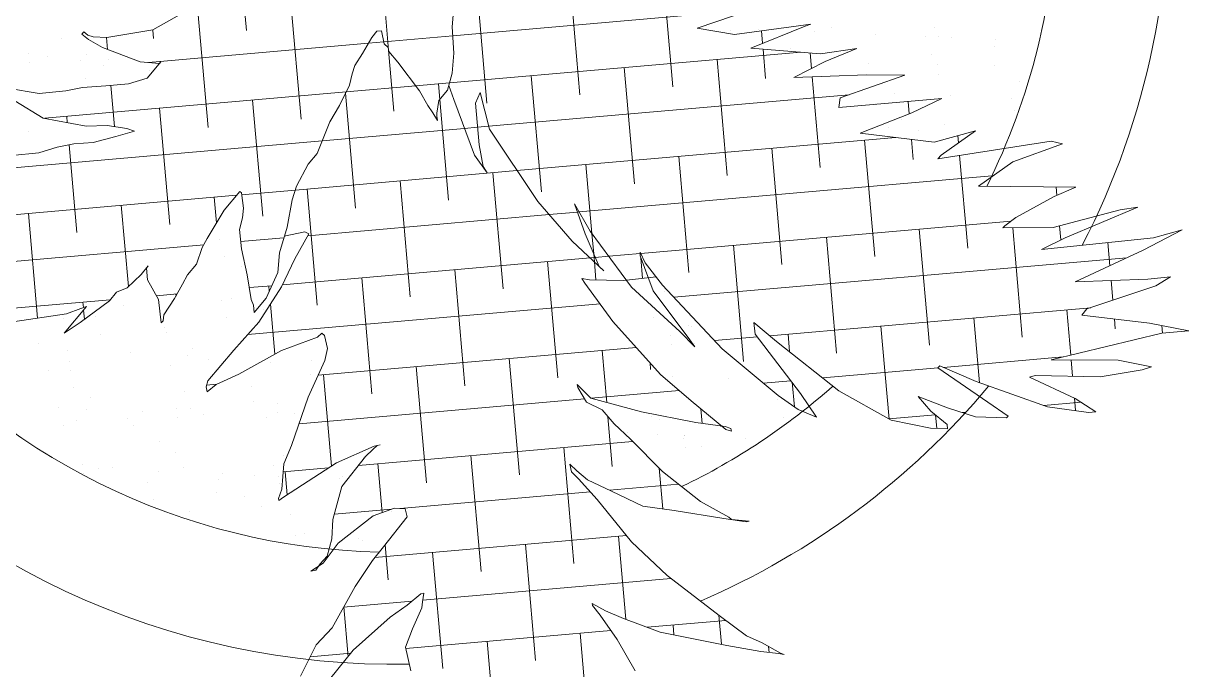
# Model space of a CAD drawing. Header units: millimetres. Extents: x 17951 to 20510, y 16877 to 18330.
# Drawn here: x 20150.74 to 20175.1, y 17804.09 to 17817.61 of the extents above; entities that cross this region are included whole.
import ezdxf

# ---------------------------------------------------------------- set-up
doc = ezdxf.new("R2010")
doc.units = ezdxf.units.MM
doc.layers.add('A-FURN', color=2, linetype='Continuous', lineweight=18)

msp = doc.modelspace()

# ---------------------------------------------------------------- linework, layer by layer
at = {"layer": 'A-FURN'}
for p, q in [((20155.241, 17819.272), (20155.4, 17817.457)), ((20162.157, 17818.538), (20162.369, 17816.11)), ((20158.271, 17818.198), (20158.372, 17817.042)), ((20160.214, 17818.368), (20160.426, 17815.94)), ((20153.445, 17817.467), (20154.444, 17818.038)), ((20156.329, 17818.028), (20156.541, 17815.6)), ((20159.736, 17817.947), (20159.704, 17817.53)), ((20154.386, 17817.858), (20154.599, 17815.43)), ((20164.891, 17817.798), (20159.714, 17817.345)), ((20164.179, 17817.795), (20164.312, 17816.28)), ((20164.821, 17817.506), (20165.95, 17817.888)), ((20152.478, 17817.311), (20153.445, 17817.467)), ((20153.442, 17817.466), (20153.457, 17817.287)), ((20158.22, 17817.447), (20158.129, 17817.442)), ((20158.28, 17817.175), (20158.22, 17817.447)), ((20159.704, 17817.53), (20159.734, 17816.982)), ((20165.604, 17817.372), (20164.821, 17817.506)), ((20165.529, 17817.465), (20165.529, 17817.465)), ((20167.198, 17817.586), (20165.604, 17817.372)), ((20165.943, 17817.088), (20167.077, 17817.546)), ((20166.096, 17817.486), (20166.096, 17817.486)), ((20166.167, 17817.448), (20166.19, 17817.188)), ((20167.077, 17817.546), (20167.198, 17817.586)), ((20167.628, 17817.526), (20167.628, 17817.526)), ((20169.785, 17817.529), (20169.785, 17817.529)), ((20151.526, 17817.291), (20151.526, 17817.291)), ((20151.961, 17817.383), (20152, 17817.43)), ((20152.096, 17817.269), (20151.961, 17817.383)), ((20152, 17817.43), (20152.085, 17817.359)), ((20152.085, 17817.359), (20152.199, 17817.324)), ((20152.39, 17817.103), (20152.096, 17817.269)), ((20152.199, 17817.324), (20152.478, 17817.311)), ((20152.477, 17817.312), (20152.498, 17817.062)), ((20158.02, 17817.312), (20157.823, 17816.974)), ((20158.27, 17817.219), (20157.95, 17817.191)), ((20158.129, 17817.442), (20158.02, 17817.312)), ((20159.714, 17817.345), (20158.27, 17817.219)), ((20167.281, 17817.434), (20167.281, 17817.434)), ((20168.547, 17817.379), (20168.547, 17817.379)), ((20169.604, 17817.336), (20169.604, 17817.336)), ((20169.872, 17817.321), (20169.872, 17817.321)), ((20170.131, 17817.309), (20170.131, 17817.309)), ((20171.056, 17817.27), (20171.056, 17817.27)), ((20150.844, 17816.982), (20150.844, 17816.982)), ((20153.178, 17816.804), (20152.39, 17817.103)), ((20157.95, 17817.191), (20153.352, 17816.789)), ((20157.823, 17816.974), (20157.669, 17816.721)), ((20158.365, 17817.104), (20158.28, 17817.175)), ((20158.376, 17817.014), (20158.365, 17817.104)), ((20158.372, 17817.042), (20158.484, 17815.77)), ((20158.566, 17816.794), (20158.376, 17817.014)), ((20166.993, 17817.004), (20159.646, 17816.361)), ((20159.734, 17816.982), (20159.703, 17816.565)), ((20167.403, 17816.971), (20165.943, 17817.088)), ((20166.2, 17817.067), (20166.254, 17816.45)), ((20166.773, 17817.073), (20166.773, 17817.073)), ((20167.186, 17816.988), (20167.214, 17816.664)), ((20168.159, 17817.081), (20167.403, 17816.971)), ((20167.499, 17816.81), (20168.159, 17817.081)), ((20168.156, 17817.08), (20168.156, 17817.08)), ((20169.721, 17816.964), (20169.721, 17816.964)), ((20171.045, 17817.117), (20171.045, 17817.117)), ((20150.87, 17816.789), (20150.87, 17816.789)), ((20151.251, 17816.911), (20151.251, 17816.911)), ((20151.921, 17816.835), (20151.921, 17816.835)), ((20152.065, 17816.947), (20152.065, 17816.947)), ((20152.41, 17816.727), (20152.41, 17816.727)), ((20152.517, 17816.856), (20152.517, 17816.856)), ((20153.581, 17816.768), (20153.178, 17816.804)), ((20153.323, 17816.461), (20153.611, 17816.804)), ((20153.611, 17816.804), (20153.581, 17816.768)), ((20157.669, 17816.721), (20157.61, 17816.549)), ((20159.016, 17816.195), (20158.566, 17816.794)), ((20165.24, 17816.85), (20165.453, 17814.422)), ((20166.842, 17816.474), (20167.499, 17816.81)), ((20168.409, 17816.774), (20168.409, 17816.774)), ((20169.838, 17816.736), (20169.838, 17816.736)), ((20171.032, 17816.734), (20171.032, 17816.734)), ((20153.363, 17816.616), (20153.363, 17816.616)), ((20157.61, 17816.549), (20157.556, 17816.312)), ((20159.703, 17816.565), (20159.603, 17816.206)), ((20161.355, 17816.51), (20161.568, 17814.082)), ((20163.298, 17816.68), (20163.51, 17814.252)), ((20168.361, 17816.53), (20166.842, 17816.474)), ((20167.229, 17816.489), (20167.395, 17814.592)), ((20167.658, 17816.51), (20167.658, 17816.51)), ((20167.81, 17816.045), (20169.162, 17816.522)), ((20169.162, 17816.522), (20168.361, 17816.53)), ((20169.864, 17816.543), (20169.864, 17816.543)), ((20150.405, 17816.252), (20151.064, 17816.142)), ((20151.626, 17816.193), (20151.974, 17816.264)), ((20151.974, 17816.264), (20152.463, 17816.297)), ((20152.039, 17816.463), (20152.039, 17816.463)), ((20152.463, 17816.297), (20152.935, 17816.343)), ((20152.564, 17816.307), (20152.64, 17815.446)), ((20152.935, 17816.343), (20153.323, 17816.461)), ((20157.556, 17816.312), (20157.344, 17815.887)), ((20158.938, 17816.299), (20157.486, 17816.172)), ((20159.646, 17816.361), (20158.938, 17816.299)), ((20159.413, 17816.34), (20159.441, 17816.013)), ((20159.631, 17816.309), (20159.733, 17816.016)), ((20171.571, 17816.391), (20171.571, 17816.391)), ((20151.15, 17815.626), (20150.556, 17815.984)), ((20151.064, 17816.142), (20151.626, 17816.193)), ((20157.486, 17816.172), (20151.182, 17815.62)), ((20155.527, 17816), (20155.74, 17813.572)), ((20157.47, 17816.17), (20157.472, 17816.144)), ((20157.472, 17816.144), (20157.682, 17813.742)), ((20159.191, 17815.887), (20159.016, 17816.195)), ((20159.425, 17815.993), (20159.377, 17815.731)), ((20159.603, 17816.206), (20159.425, 17815.993)), ((20159.441, 17816.013), (20159.625, 17813.912)), ((20159.733, 17816.016), (20160.166, 17814.847)), ((20160.186, 17815.938), (20160.284, 17816.158)), ((20160.284, 17816.158), (20160.478, 17815.391)), ((20168.003, 17816.113), (20160.462, 17815.453)), ((20167.785, 17815.844), (20167.81, 17816.045)), ((20169.936, 17816.033), (20167.785, 17815.844)), ((20168.944, 17816.138), (20168.944, 17816.138)), ((20169.309, 17815.734), (20169.936, 17816.033)), ((20170.128, 17816.087), (20170.128, 17816.087)), ((20171.394, 17816.031), (20171.394, 17816.031)), ((20153.585, 17815.831), (20153.797, 17813.402)), ((20157.344, 17815.887), (20157.146, 17815.549)), ((20159.297, 17815.738), (20159.191, 17815.887)), ((20160.264, 17815.067), (20160.186, 17815.938)), ((20168.56, 17815.935), (20168.56, 17815.935)), ((20169.232, 17815.971), (20169.255, 17815.712)), ((20171.467, 17815.778), (20171.467, 17815.778)), ((20152.048, 17815.457), (20151.15, 17815.626)), ((20151.642, 17815.661), (20151.654, 17815.532)), ((20157.146, 17815.549), (20156.88, 17814.887)), ((20159.393, 17815.577), (20159.297, 17815.738)), ((20159.377, 17815.731), (20159.382, 17815.667)), ((20159.382, 17815.667), (20159.393, 17815.577)), ((20168.231, 17815.309), (20169.309, 17815.734)), ((20169.099, 17815.592), (20169.099, 17815.592)), ((20170.001, 17815.499), (20170.001, 17815.499)), ((20150.839, 17815.354), (20150.839, 17815.354)), ((20152.49, 17815.469), (20152.048, 17815.457)), ((20152.9, 17815.407), (20152.49, 17815.469)), ((20152.671, 17815.237), (20153.058, 17815.354)), ((20153.058, 17815.354), (20152.9, 17815.407)), ((20159.958, 17815.409), (20156.986, 17815.149)), ((20160.231, 17815.433), (20159.958, 17815.409)), ((20160.462, 17815.453), (20160.231, 17815.433)), ((20160.478, 17815.391), (20161.489, 17813.878)), ((20169.776, 17815.12), (20168.231, 17815.309)), ((20168.831, 17815.435), (20168.831, 17815.435)), ((20169.444, 17815.372), (20169.444, 17815.372)), ((20170.641, 17815.361), (20169.776, 17815.12)), ((20169.927, 17814.853), (20170.641, 17815.361)), ((20170.273, 17815.258), (20170.286, 17815.108)), ((20156.986, 17815.149), (20149.537, 17814.498)), ((20151.059, 17814.898), (20151.446, 17815.016)), ((20151.379, 17815.011), (20151.379, 17815.011)), ((20151.446, 17815.016), (20151.794, 17815.086)), ((20151.694, 17815.066), (20151.855, 17813.232)), ((20151.794, 17815.086), (20152.193, 17815.114)), ((20152.193, 17815.114), (20152.671, 17815.237)), ((20160.347, 17814.615), (20160.264, 17815.067)), ((20168.969, 17815.219), (20161.056, 17814.527)), ((20168.324, 17815.163), (20168.537, 17812.734)), ((20169.302, 17815.178), (20169.338, 17814.762)), ((20172.22, 17815.144), (20169.857, 17814.77)), ((20171.421, 17814.707), (20172.459, 17815.084)), ((20172.459, 17815.084), (20172.22, 17815.144)), ((20150.496, 17814.846), (20151.059, 17814.898)), ((20151.148, 17814.933), (20151.148, 17814.933)), ((20156.88, 17814.887), (20156.691, 17814.662)), ((20160.166, 17814.847), (20160.435, 17814.48)), ((20164.439, 17814.823), (20164.651, 17812.394)), ((20166.382, 17814.993), (20166.594, 17812.564)), ((20169.857, 17814.77), (20169.927, 17814.853)), ((20170.31, 17814.842), (20170.479, 17812.904)), ((20161.056, 17814.527), (20156.422, 17814.121)), ((20156.691, 17814.662), (20156.449, 17814.201)), ((20160.435, 17814.48), (20160.347, 17814.615)), ((20162.496, 17814.653), (20162.623, 17813.21)), ((20170.706, 17814.199), (20171.421, 17814.707)), ((20158.611, 17814.313), (20158.824, 17811.885)), ((20160.554, 17814.483), (20160.766, 17812.055)), ((20170.982, 17814.416), (20162.358, 17813.662)), ((20155.26, 17814.091), (20154.932, 17813.701)), ((20155.294, 17814.063), (20155.26, 17814.091)), ((20155.341, 17813.741), (20155.294, 17814.063)), ((20156.422, 17814.121), (20155.299, 17814.023)), ((20156.449, 17814.201), (20156.355, 17813.917)), ((20156.669, 17814.143), (20156.881, 17811.715)), ((20172.741, 17814.183), (20170.706, 17814.199)), ((20172.284, 17813.982), (20172.741, 17814.183)), ((20172.325, 17814.186), (20172.34, 17814.007)), ((20155.195, 17814.014), (20149.114, 17813.482)), ((20152.784, 17813.803), (20152.932, 17812.103)), ((20154.726, 17813.973), (20154.773, 17813.434)), ((20156.355, 17813.917), (20156.248, 17813.342)), ((20161.489, 17813.878), (20162.21, 17813.052)), ((20162.483, 17813.205), (20162.261, 17813.835)), ((20162.261, 17813.835), (20162.586, 17813.26)), ((20171.485, 17813.545), (20172.284, 17813.982)), ((20150.841, 17813.633), (20151.033, 17811.441)), ((20154.932, 17813.701), (20154.581, 17813.11)), ((20155.317, 17813.54), (20155.341, 17813.741)), ((20161.726, 17813.607), (20156.68, 17813.165)), ((20162.323, 17813.659), (20161.726, 17813.607)), ((20162.358, 17813.662), (20162.323, 17813.659)), ((20173.669, 17813.706), (20172.262, 17813.336)), ((20172.516, 17813.123), (20174.034, 17813.763)), ((20174.034, 17813.763), (20173.669, 17813.706)), ((20155.253, 17813.292), (20155.317, 17813.54)), ((20156.248, 17813.342), (20156.09, 17812.81)), ((20171.388, 17813.473), (20163.646, 17812.796)), ((20169.465, 17813.305), (20169.678, 17810.877)), ((20171.216, 17813.328), (20171.256, 17813.375)), ((20172.262, 17813.336), (20171.216, 17813.328)), ((20171.256, 17813.375), (20171.485, 17813.545)), ((20171.421, 17813.33), (20171.62, 17811.047)), ((20172.396, 17813.371), (20172.422, 17813.076)), ((20154.581, 17813.11), (20154.476, 17812.916)), ((20154.832, 17813.084), (20154.832, 17813.084)), ((20155.294, 17812.894), (20155.253, 17813.292)), ((20156.182, 17813.122), (20155.279, 17813.043)), ((20156.623, 17813.248), (20156.192, 17813.153)), ((20156.409, 17812.679), (20156.701, 17813.202)), ((20156.701, 17813.202), (20156.623, 17813.248)), ((20162.773, 17812.519), (20162.483, 17813.205)), ((20162.586, 17813.26), (20163.452, 17812.09)), ((20162.623, 17813.21), (20162.66, 17812.787)), ((20167.523, 17813.135), (20167.735, 17810.707)), ((20174.364, 17813.123), (20172.02, 17812.875)), ((20172.02, 17812.875), (20172.516, 17813.123)), ((20174.146, 17812.863), (20174.962, 17813.286)), ((20174.962, 17813.286), (20174.364, 17813.123)), ((20154.508, 17812.975), (20146.114, 17812.241)), ((20154.476, 17812.916), (20154.359, 17812.571)), ((20155.415, 17812.35), (20155.294, 17812.894)), ((20162.21, 17813.052), (20162.874, 17812.434)), ((20163.628, 17812.748), (20163.634, 17812.823)), ((20163.634, 17812.823), (20163.734, 17812.598)), ((20165.58, 17812.965), (20165.793, 17810.537)), ((20172.725, 17812.203), (20174.146, 17812.863)), ((20173.405, 17813.022), (20173.447, 17812.539)), ((20154.951, 17812.735), (20154.951, 17812.735)), ((20156.09, 17812.81), (20156.058, 17812.394)), ((20156.13, 17812.096), (20156.409, 17812.679)), ((20162.585, 17812.703), (20156.151, 17812.14)), ((20161.695, 17812.625), (20161.908, 17810.197)), ((20162.691, 17812.712), (20162.585, 17812.703)), ((20162.66, 17812.787), (20162.674, 17812.62)), ((20162.674, 17812.62), (20162.707, 17812.241)), ((20162.973, 17812.737), (20162.691, 17812.712)), ((20163.632, 17812.795), (20162.973, 17812.737)), ((20163.906, 17812.012), (20163.628, 17812.748)), ((20163.646, 17812.701), (20163.683, 17812.272)), ((20163.734, 17812.598), (20164.095, 17812.134)), ((20173.807, 17812.706), (20164.336, 17811.878)), ((20153.199, 17812.357), (20152.907, 17812.078)), ((20153.347, 17812.534), (20153.199, 17812.357)), ((20153.308, 17812.487), (20153.347, 17812.534)), ((20153.334, 17812.243), (20153.308, 17812.487)), ((20154.171, 17812.347), (20154.066, 17812.153)), ((20154.359, 17812.571), (20154.171, 17812.347)), ((20155.296, 17812.515), (20155.296, 17812.515)), ((20155.502, 17811.834), (20155.415, 17812.35)), ((20156.058, 17812.394), (20155.81, 17811.857)), ((20159.753, 17812.455), (20159.965, 17810.027)), ((20162.874, 17812.434), (20162.773, 17812.519)), ((20153.564, 17811.829), (20153.334, 17812.243)), ((20154.066, 17812.153), (20153.899, 17811.85)), ((20155.932, 17812.121), (20155.46, 17812.08)), ((20155.659, 17811.36), (20156.13, 17812.096)), ((20155.867, 17812.115), (20155.877, 17812.003)), ((20157.81, 17812.285), (20158.022, 17809.857)), ((20162.575, 17812.244), (20162.41, 17812.271)), ((20162.41, 17812.271), (20162.477, 17812.175)), ((20162.477, 17812.175), (20163.062, 17811.372)), ((20163.281, 17812.227), (20162.575, 17812.244)), ((20163.964, 17812.304), (20163.281, 17812.227)), ((20163.452, 17812.09), (20164.463, 17811.162)), ((20164.095, 17812.134), (20165.345, 17810.803)), ((20174.243, 17812.258), (20172.725, 17812.203)), ((20172.97, 17811.635), (20174.413, 17812.116)), ((20173.474, 17812.23), (20173.511, 17811.815)), ((20174.716, 17812.305), (20174.243, 17812.258)), ((20174.413, 17812.116), (20174.716, 17812.305)), ((20152.683, 17811.984), (20152.535, 17811.807)), ((20152.907, 17812.078), (20152.683, 17811.984)), ((20153.953, 17811.948), (20153.519, 17811.91)), ((20153.899, 17811.85), (20153.675, 17811.514)), ((20153.925, 17811.945), (20153.928, 17811.904)), ((20155.088, 17811.85), (20155.088, 17811.85)), ((20155.81, 17811.857), (20155.562, 17811.562)), ((20163.468, 17812.057), (20163.468, 17812.057)), ((20164.666, 17810.991), (20163.906, 17812.012)), ((20164.142, 17811.998), (20164.142, 17811.998)), ((20152.55, 17811.825), (20148.877, 17811.504)), ((20151.591, 17811.129), (20152.057, 17811.684)), ((20151.936, 17811.644), (20151.639, 17811.531)), ((20152.535, 17811.807), (20151.923, 17811.353)), ((20152.057, 17811.684), (20151.936, 17811.644)), ((20151.982, 17811.775), (20151.992, 17811.663)), ((20151.996, 17811.612), (20152.013, 17811.42)), ((20152.824, 17811.716), (20152.824, 17811.716)), ((20153.617, 17811.342), (20153.564, 17811.829)), ((20154.876, 17811.818), (20154.876, 17811.818)), ((20162.792, 17811.742), (20155.426, 17811.098)), ((20155.547, 17811.716), (20155.502, 17811.834)), ((20155.562, 17811.562), (20155.547, 17811.716)), ((20155.763, 17811.629), (20155.763, 17811.629)), ((20155.9, 17811.737), (20155.992, 17810.692)), ((20173.049, 17811.661), (20166.342, 17811.074)), ((20172.549, 17811.617), (20172.632, 17810.67)), ((20172.861, 17811.505), (20172.97, 17811.635)), ((20151.639, 17811.531), (20150.518, 17811.364)), ((20151.573, 17811.445), (20151.573, 17811.445)), ((20151.923, 17811.353), (20151.591, 17811.129)), ((20152.239, 17811.474), (20152.239, 17811.474)), ((20153.656, 17811.389), (20153.617, 17811.342)), ((20153.675, 17811.514), (20153.656, 17811.389)), ((20154.993, 17811.446), (20154.993, 17811.446)), ((20155.133, 17810.77), (20155.659, 17811.36)), ((20163.062, 17811.372), (20164.055, 17810.265)), ((20163.905, 17811.465), (20163.905, 17811.465)), ((20166.036, 17811.11), (20166.009, 17811.354)), ((20166.009, 17811.354), (20166.484, 17810.956)), ((20170.607, 17811.447), (20170.726, 17810.089)), ((20174.281, 17811.34), (20172.861, 17811.505)), ((20173.545, 17811.425), (20173.563, 17811.217)), ((20153.68, 17811.255), (20153.68, 17811.255)), ((20153.725, 17811.142), (20153.725, 17811.142)), ((20156.978, 17811.131), (20156.884, 17811.047)), ((20157.035, 17811.08), (20156.978, 17811.131)), ((20164.463, 17811.162), (20164.772, 17810.842)), ((20164.649, 17811.289), (20164.649, 17811.289)), ((20164.714, 17811.263), (20164.714, 17811.263)), ((20166.986, 17809.87), (20166.036, 17811.11)), ((20168.664, 17811.277), (20168.834, 17809.333)), ((20172.222, 17810.571), (20174.536, 17811.127)), ((20175.098, 17811.178), (20174.281, 17811.34)), ((20174.535, 17811.29), (20174.55, 17811.128)), ((20174.536, 17811.127), (20175.098, 17811.178)), ((20151.044, 17810.912), (20151.044, 17810.912)), ((20152.356, 17811.102), (20152.356, 17811.102)), ((20156.884, 17811.047), (20156.13, 17810.769)), ((20157.095, 17810.809), (20157.035, 17811.08)), ((20164.262, 17811.085), (20164.262, 17811.085)), ((20164.287, 17810.892), (20164.287, 17810.892)), ((20164.772, 17810.842), (20164.666, 17810.991)), ((20164.766, 17810.917), (20164.766, 17810.917)), ((20166.081, 17811.051), (20165.186, 17810.973)), ((20166.484, 17810.956), (20167.784, 17809.925)), ((20166.722, 17811.107), (20166.753, 17810.742)), ((20151.65, 17810.776), (20151.65, 17810.776)), ((20152.975, 17810.719), (20152.975, 17810.719)), ((20154.159, 17810.667), (20154.159, 17810.667)), ((20154.264, 17810.798), (20154.264, 17810.798)), ((20154.596, 17810.129), (20155.133, 17810.77)), ((20156.13, 17810.769), (20155.244, 17810.273)), ((20163.549, 17810.83), (20156.896, 17810.248)), ((20157.037, 17810.559), (20157.095, 17810.809)), ((20162.836, 17810.768), (20162.931, 17809.68)), ((20165.345, 17810.803), (20166.514, 17809.823)), ((20172.477, 17810.632), (20169.975, 17810.413)), ((20151.693, 17810.532), (20151.693, 17810.532)), ((20153.809, 17810.462), (20153.809, 17810.462)), ((20154.61, 17810.578), (20154.61, 17810.578)), ((20155.908, 17810.523), (20155.908, 17810.523)), ((20156.687, 17809.787), (20157.037, 17810.559)), ((20156.75, 17810.554), (20156.75, 17810.554)), ((20158.951, 17810.428), (20159.164, 17807.999)), ((20160.894, 17810.598), (20161.106, 17808.169)), ((20163.838, 17810.507), (20163.85, 17810.367)), ((20169.859, 17810.403), (20167.447, 17810.192)), ((20169.857, 17810.401), (20169.896, 17810.448)), ((20170.902, 17809.685), (20169.857, 17810.401)), ((20169.896, 17810.448), (20170.655, 17810.114)), ((20173.627, 17810.56), (20172.222, 17810.571)), ((20172.641, 17810.568), (20172.671, 17810.226)), ((20174.319, 17810.422), (20173.627, 17810.56)), ((20174.126, 17810.363), (20174.319, 17810.422)), ((20151.253, 17810.343), (20151.253, 17810.343)), ((20151.719, 17810.339), (20151.719, 17810.339)), ((20155.244, 17810.273), (20154.77, 17810.057)), ((20156.739, 17810.26), (20156.739, 17810.26)), ((20157.009, 17810.258), (20157.176, 17808.348)), ((20164.055, 17810.265), (20164.698, 17809.712)), ((20164.301, 17810.224), (20164.301, 17810.224)), ((20165.486, 17810.172), (20165.486, 17810.172)), ((20171.77, 17810.205), (20171.891, 17810.245)), ((20172.728, 17809.764), (20171.77, 17810.205)), ((20171.891, 17810.245), (20173.249, 17810.213)), ((20173.249, 17810.213), (20174.126, 17810.363)), ((20151.792, 17809.999), (20151.792, 17809.999)), ((20154.103, 17809.916), (20154.103, 17809.916)), ((20154.555, 17810.009), (20154.596, 17810.129)), ((20154.578, 17809.904), (20154.555, 17810.009)), ((20154.783, 17810.063), (20154.567, 17810.044)), ((20154.77, 17810.057), (20154.578, 17809.904)), ((20155.511, 17810.004), (20155.511, 17810.004)), ((20162.602, 17809.77), (20162.313, 17810.053)), ((20162.313, 17810.053), (20162.326, 17809.993)), ((20162.326, 17809.993), (20162.507, 17809.685)), ((20164.445, 17809.93), (20162.605, 17809.769)), ((20166.784, 17810.134), (20166.203, 17810.083)), ((20166.81, 17810.1), (20166.855, 17809.586)), ((20167.784, 17809.925), (20168.881, 17809.307)), ((20170.655, 17810.114), (20172.147, 17809.587)), ((20152.137, 17809.779), (20152.137, 17809.779)), ((20155.544, 17809.697), (20155.544, 17809.697)), ((20156.05, 17809.66), (20156.05, 17809.66)), ((20156.345, 17808.778), (20156.687, 17809.787)), ((20162.466, 17809.756), (20156.5, 17809.234)), ((20162.507, 17809.685), (20162.838, 17809.522)), ((20163.662, 17809.483), (20162.602, 17809.77)), ((20164.698, 17809.712), (20165.42, 17809.114)), ((20166.512, 17809.731), (20166.512, 17809.731)), ((20166.514, 17809.823), (20166.933, 17809.531)), ((20167.318, 17809.37), (20166.986, 17809.87)), ((20169.707, 17809.5), (20169.442, 17809.803)), ((20169.442, 17809.803), (20170.055, 17809.57)), ((20171.321, 17809.394), (20170.902, 17809.685)), ((20172.847, 17809.686), (20172.061, 17809.617)), ((20172.711, 17809.772), (20172.734, 17809.508)), ((20173.157, 17809.484), (20172.728, 17809.764)), ((20151.466, 17809.573), (20151.466, 17809.573)), ((20152.047, 17809.536), (20152.047, 17809.536)), ((20153.231, 17809.484), (20153.231, 17809.484)), ((20153.93, 17809.55), (20153.93, 17809.55)), ((20154.22, 17809.544), (20154.22, 17809.544)), ((20154.497, 17809.429), (20154.497, 17809.429)), ((20156.046, 17809.479), (20156.046, 17809.479)), ((20156.396, 17809.44), (20156.396, 17809.44)), ((20162.838, 17809.522), (20163.084, 17809.229)), ((20164.798, 17809.261), (20163.662, 17809.483)), ((20164.901, 17809.544), (20164.927, 17809.242)), ((20166.933, 17809.531), (20167.318, 17809.37)), ((20169.802, 17809.42), (20168.832, 17809.335)), ((20170.046, 17809.216), (20169.707, 17809.5)), ((20169.806, 17809.417), (20169.83, 17809.138)), ((20170.055, 17809.57), (20170.644, 17809.378)), ((20170.439, 17809.475), (20170.366, 17809.469)), ((20172.147, 17809.587), (20173.003, 17809.472)), ((20173.003, 17809.472), (20173.157, 17809.484)), ((20151.583, 17809.201), (20151.583, 17809.201)), ((20151.856, 17809.295), (20151.856, 17809.295)), ((20152.907, 17809.354), (20152.907, 17809.354)), ((20153.039, 17809.205), (20153.039, 17809.205)), ((20153.955, 17809.356), (20153.955, 17809.356)), ((20155.822, 17809.371), (20155.822, 17809.371)), ((20162.958, 17809.379), (20163.049, 17808.339)), ((20163.084, 17809.229), (20163.427, 17808.909)), ((20163.876, 17809.388), (20163.876, 17809.388)), ((20164.028, 17809.326), (20164.028, 17809.326)), ((20165.406, 17809.174), (20164.798, 17809.261)), ((20165.317, 17809.169), (20165.317, 17809.169)), ((20165.528, 17809.138), (20165.406, 17809.174)), ((20166.629, 17809.359), (20166.629, 17809.359)), ((20168.881, 17809.307), (20169.698, 17809.145)), ((20170.057, 17809.126), (20170.046, 17809.216)), ((20170.644, 17809.378), (20171.291, 17809.358)), ((20171.291, 17809.358), (20171.321, 17809.394)), ((20163.373, 17809.041), (20163.373, 17809.041)), ((20163.993, 17809.016), (20163.993, 17809.016)), ((20164.545, 17808.935), (20164.545, 17808.935)), ((20164.557, 17808.989), (20164.557, 17808.989)), ((20164.567, 17808.982), (20164.567, 17808.982)), ((20165.42, 17809.114), (20165.541, 17809.078)), ((20165.541, 17809.078), (20165.528, 17809.138)), ((20165.824, 17808.934), (20165.824, 17808.934)), ((20169.698, 17809.145), (20170.057, 17809.126)), ((20153.578, 17808.861), (20153.578, 17808.861)), ((20156.18, 17808.395), (20156.345, 17808.778)), ((20158.069, 17808.765), (20157.285, 17808.418)), ((20163.47, 17808.866), (20157.743, 17808.364)), ((20157.889, 17808.552), (20158.039, 17808.696)), ((20158.039, 17808.696), (20158.133, 17808.78)), ((20158.198, 17808.794), (20158.069, 17808.765)), ((20158.133, 17808.78), (20158.198, 17808.794)), ((20162.035, 17808.74), (20162.247, 17806.312)), ((20163.427, 17808.909), (20164.097, 17808.236)), ((20164.57, 17808.742), (20164.57, 17808.742)), ((20164.913, 17808.762), (20164.913, 17808.762)), ((20153.923, 17808.641), (20153.923, 17808.641)), ((20156.166, 17808.567), (20156.166, 17808.567)), ((20157.395, 17807.921), (20157.889, 17808.552)), ((20157.837, 17808.522), (20157.837, 17808.522)), ((20160.092, 17808.57), (20160.305, 17806.142)), ((20151.976, 17808.382), (20151.976, 17808.382)), ((20152.002, 17808.189), (20152.002, 17808.189)), ((20152.303, 17808.301), (20152.303, 17808.301)), ((20152.607, 17808.325), (20152.607, 17808.325)), ((20153.569, 17808.246), (20153.569, 17808.246)), ((20154.092, 17808.312), (20154.092, 17808.312)), ((20154.894, 17808.188), (20154.894, 17808.188)), ((20155.966, 17808.358), (20155.966, 17808.358)), ((20156.139, 17807.864), (20156.18, 17808.395)), ((20157.116, 17808.31), (20156.167, 17808.227)), ((20156.207, 17808.23), (20156.25, 17807.747)), ((20157.285, 17808.418), (20156.571, 17807.96)), ((20158.15, 17808.4), (20158.239, 17807.377)), ((20162.16, 17808.392), (20162.197, 17808.226)), ((20162.304, 17808.25), (20162.16, 17808.392)), ((20162.197, 17808.226), (20162.341, 17808.084)), ((20162.527, 17808.062), (20162.304, 17808.25)), ((20164.031, 17808.302), (20164.105, 17807.456)), ((20164.097, 17808.236), (20164.893, 17807.607)), ((20153.33, 17808.015), (20153.33, 17808.015)), ((20154.825, 17808.067), (20154.825, 17808.067)), ((20155.56, 17808.159), (20155.56, 17808.159)), ((20156.078, 17808.136), (20156.078, 17808.136)), ((20156.083, 17807.986), (20156.083, 17807.986)), ((20156.571, 17807.96), (20156.176, 17807.698)), ((20157.344, 17808.081), (20157.344, 17808.081)), ((20157.408, 17808.139), (20157.408, 17808.139)), ((20162.341, 17808.084), (20162.732, 17807.65)), ((20163.032, 17807.827), (20162.527, 17808.062)), ((20164.432, 17807.971), (20162.993, 17807.845)), ((20154.771, 17807.796), (20154.771, 17807.796)), ((20155.364, 17807.723), (20155.364, 17807.723)), ((20156.068, 17807.674), (20156.139, 17807.864)), ((20157.208, 17807.232), (20157.395, 17807.921)), ((20162.588, 17807.81), (20158.615, 17807.462)), ((20163.69, 17807.514), (20163.032, 17807.827)), ((20153.447, 17807.643), (20153.447, 17807.643)), ((20155.709, 17807.503), (20155.709, 17807.503)), ((20156.078, 17807.629), (20156.068, 17807.674)), ((20156.176, 17807.698), (20156.078, 17807.629)), ((20158.492, 17807.469), (20158.052, 17807.308)), ((20158.721, 17807.456), (20158.492, 17807.469)), ((20158.758, 17807.291), (20158.721, 17807.456)), ((20162.732, 17807.65), (20163.449, 17806.766)), ((20164.345, 17807.422), (20163.69, 17807.514)), ((20164.893, 17807.607), (20165.486, 17807.28)), ((20154.213, 17807.4), (20154.213, 17807.4)), ((20156.329, 17807.329), (20156.329, 17807.329)), ((20157.183, 17806.831), (20157.208, 17807.232)), ((20158.429, 17807.446), (20157.238, 17807.342)), ((20158.052, 17807.308), (20157.318, 17806.735)), ((20158.263, 17806.66), (20158.758, 17807.291)), ((20158.428, 17807.391), (20158.428, 17807.391)), ((20165.378, 17807.256), (20164.345, 17807.422)), ((20165.847, 17807.186), (20165.378, 17807.256)), ((20165.486, 17807.28), (20165.543, 17807.229)), ((20165.543, 17807.229), (20165.911, 17807.2)), ((20165.911, 17807.2), (20165.847, 17807.186)), ((20155.15, 17806.953), (20155.15, 17806.953)), ((20156.416, 17806.898), (20156.416, 17806.898)), ((20156.611, 17806.929), (20156.611, 17806.929)), ((20157.318, 17806.735), (20157.003, 17806.317)), ((20157.084, 17806.462), (20157.183, 17806.831)), ((20157.741, 17806.84), (20157.741, 17806.84)), ((20157.83, 17806.8), (20157.83, 17806.8)), ((20163.342, 17806.897), (20158.085, 17806.437)), ((20163.176, 17806.882), (20163.328, 17805.147)), ((20163.449, 17806.766), (20164.193, 17806.062)), ((20158.033, 17806.372), (20158.263, 17806.66)), ((20158.298, 17806.704), (20158.362, 17805.972)), ((20159.291, 17806.542), (20159.504, 17804.114)), ((20161.234, 17806.712), (20161.446, 17804.284)), ((20157.003, 17806.317), (20156.746, 17806.15)), ((20156.854, 17806.174), (20156.938, 17806.303)), ((20156.938, 17806.303), (20157.084, 17806.462)), ((20157.676, 17805.834), (20158.033, 17806.372)), ((20156.746, 17806.15), (20156.854, 17806.174)), ((20164.274, 17806), (20159.088, 17805.546)), ((20164.193, 17806.062), (20165.312, 17805.203)), ((20157.189, 17804.968), (20157.676, 17805.834)), ((20158.861, 17805.526), (20157.432, 17805.401)), ((20159.046, 17805.68), (20158.759, 17805.442)), ((20159.111, 17805.694), (20159.046, 17805.68)), ((20159.067, 17805.384), (20159.083, 17805.514)), ((20159.083, 17805.514), (20159.111, 17805.694)), ((20157.433, 17805.403), (20157.524, 17804.364)), ((20158.759, 17805.442), (20158.407, 17805.191)), ((20158.869, 17804.945), (20159.067, 17805.384)), ((20162.624, 17805.477), (20162.634, 17805.432)), ((20162.908, 17805.319), (20162.624, 17805.477)), ((20162.634, 17805.432), (20162.792, 17805.23)), ((20163.282, 17805.165), (20162.908, 17805.319)), ((20158.407, 17805.191), (20157.632, 17804.498)), ((20162.792, 17805.23), (20163.153, 17804.725)), ((20164.048, 17804.876), (20163.282, 17805.165)), ((20165.423, 17805.121), (20163.779, 17804.978)), ((20164.318, 17805.025), (20164.335, 17804.82)), ((20165.278, 17805.229), (20165.331, 17804.624)), ((20165.312, 17805.203), (20165.854, 17804.802)), ((20156.86, 17804.611), (20157.189, 17804.968)), ((20158.727, 17804.566), (20158.869, 17804.945)), ((20163.02, 17804.911), (20158.734, 17804.536)), ((20162.375, 17804.855), (20162.587, 17802.427)), ((20165.445, 17804.601), (20164.048, 17804.876)), ((20165.854, 17804.802), (20166.181, 17804.653)), ((20156.53, 17803.953), (20156.86, 17804.611)), ((20158.837, 17804.069), (20158.727, 17804.566)), ((20160.432, 17804.685), (20160.645, 17802.257)), ((20163.153, 17804.725), (20163.526, 17804.065)), ((20166.153, 17804.473), (20165.445, 17804.601)), ((20166.181, 17804.653), (20166.568, 17804.439)), ((20166.314, 17804.58), (20166.325, 17804.453)), ((20157.582, 17804.436), (20156.735, 17804.361)), ((20157.632, 17804.498), (20156.992, 17803.708)), ((20166.525, 17804.429), (20166.153, 17804.473)), ((20166.643, 17804.408), (20166.525, 17804.429)), ((20166.568, 17804.439), (20166.643, 17804.408))]:
    msp.add_line(p, q, dxfattribs=at)
for radius, start, end in [(16.202, 166.1893, 271.1448), (16.202, 332.6538, 4.0919), (13.862, 333.3827, 358.9821), (13.862, 218.572, 268.7307), (13.862, 295.7173, 311.4709), (16.202, 293.2959, 320.1266)]:
    msp.add_arc((20158.482, 17820.408), radius, start, end, dxfattribs=at)

doc.saveas('drawing.dxf')
